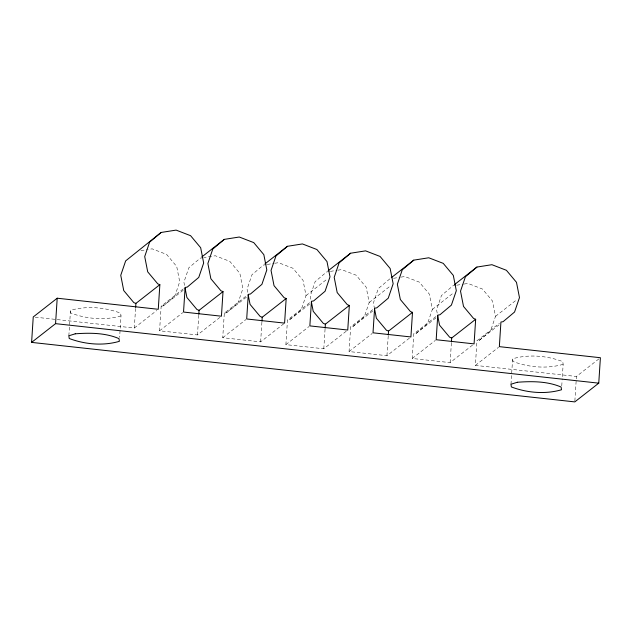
<?xml version="1.0" encoding="UTF-8"?>
<svg xmlns="http://www.w3.org/2000/svg" width="632" height="632" viewBox="0 0 632 632"><rect width="100%" height="100%" fill="white"/><g stroke="black" fill="none" stroke-linecap="round" stroke-linejoin="round"><path stroke-width="0.47" stroke-dasharray="3.16 2.37" d="M68.849 335.79L70.492 310.352C86.663 305.619 104.951 307.255 120.633 313.172L121.02 315.882L119.63 337.417M35.21 317.169L134.308 328.024L135.58 308.337M219.881 317.414L197.468 334.944L159.572 330.789L161.16 306.18L184.346 288.042M197.468 334.944L198.74 315.257M283.815 323.726L260.629 341.865L222.733 337.709L224.321 313.101L247.515 294.962M260.629 341.865L261.964 321.19M346.21 331.247L323.789 348.785L285.893 344.63L287.481 320.021L310.675 301.883M323.789 348.785L325.061 329.09M409.37 338.167L386.95 355.697L349.054 351.55L350.649 326.942L373.836 308.803M386.95 355.697L388.222 336.011M472.531 345.088L450.118 362.618L412.214 358.47L413.81 333.854L436.222 316.324M450.118 362.618L451.39 342.931M598.852 358.929L576.439 376.459L475.382 365.391L476.97 340.774L499.383 323.244M510.98 384.224L512.623 358.786C528.794 354.054 547.083 355.69 562.764 361.607L563.152 364.316L562.14 379.974M561.761 385.844L562.077 380.954M574.859 400.925L576.439 376.459M274.723 263.267L278.467 262.683L292.948 268.268L303.036 280.316L306.03 295.594L301.116 309.996L289.63 319.681L287.481 320.021M337.883 270.188L341.635 269.595L356.116 275.189L366.197 287.236L369.191 302.507L364.277 316.916L352.79 326.602L350.649 326.942M401.043 277.108L404.796 276.516L419.277 282.109L429.365 294.157L432.351 309.427L427.445 323.837L415.951 333.522L413.81 333.854M464.212 284.029L467.957 283.436L482.437 289.029L492.526 301.077L495.512 316.348L490.606 330.757L479.111 340.443L476.97 340.774M161.16 306.18L163.301 305.841L174.795 296.163L179.701 281.753L176.715 266.483L166.627 254.435L152.146 248.842L148.401 249.435M224.321 313.101L226.461 312.761L237.956 303.084L242.862 288.674L239.876 273.395L229.787 261.348L215.307 255.763L204.065 257.532M389.802 278.878L378.307 288.563L373.401 302.973L374.334 307.745M134.308 328.024L156.72 310.494M163.301 305.841L184.173 289.519M159.572 330.789L182.759 312.658M226.461 312.761L247.333 296.44M222.733 337.709L245.919 319.571M306.03 295.594L327.668 278.665M289.63 319.681L309.727 303.96M285.893 344.63L309.08 326.491M369.191 302.507L390.829 285.585M352.79 326.602L372.888 310.881M349.054 351.55L372.24 333.412M432.351 309.427L453.997 292.505M415.951 333.522L436.048 317.801M412.214 358.47L435.409 340.332M495.512 316.348L517.158 299.418M479.111 340.443L499.209 324.722M475.382 365.391L498.569 347.252M121.02 315.882C104.849 320.614 86.56 318.978 70.879 313.061L70.492 310.352M563.152 364.316C546.98 369.048 528.692 367.413 513.018 361.496L512.623 358.786M140.904 250.612L147.461 249.577M203.125 257.682L200.312 258.125L188.826 267.802L183.912 282.212L184.662 286.035M266.285 264.603L263.473 265.045L251.986 274.723L247.073 289.132L247.823 292.948M267.225 264.452L273.782 263.418M329.446 271.515L326.641 271.958L315.147 281.643L310.241 296.053L310.983 299.868M330.386 271.373L336.951 270.338M393.546 278.293L400.111 277.258M455.775 285.356L452.962 285.798L441.468 295.484L436.562 309.893L437.312 313.709M456.707 285.206L463.272 284.179"/><path stroke-width="0.95" d="M31.6 342.394L33.243 316.956L57.204 298.209L158.269 309.285L159.857 284.669L157.787 283.871L147.706 271.823L144.712 256.553L149.618 242.143L161.113 232.465L176.107 230.103L190.588 235.689L200.676 247.736L203.662 263.015L198.756 277.416L187.262 287.102L185.121 287.442L183.533 312.05L221.429 316.205L223.017 291.589L220.947 290.791L210.867 278.744L207.873 263.473L212.787 249.063L224.273 239.378L239.267 237.016L253.748 242.609L263.836 254.657L266.822 269.927L261.917 284.337L250.43 294.022L248.281 294.362L246.693 318.97L284.59 323.118L286.178 298.509L284.116 297.712L274.027 285.664L271.041 270.393L275.947 255.984L287.434 246.298L302.436 243.936L316.916 249.529L326.997 261.577L329.991 276.848L325.077 291.257L313.591 300.943L311.45 301.274L309.854 325.891L347.75 330.038L349.346 305.43L347.276 304.632L337.188 292.584L334.202 277.314L339.108 262.904L350.602 253.219L365.596 250.857L380.077 256.45L390.157 268.497L393.151 283.768L388.245 298.178L376.751 307.863L374.61 308.195L373.014 332.811L410.911 336.959L412.506 312.35L410.437 311.552L400.348 299.505L397.362 284.234L402.268 269.825L413.763 260.139L428.757 257.777L443.237 263.37L453.326 275.418L456.312 290.688L451.406 305.098L439.912 314.776L437.771 315.115L436.175 339.724L474.079 343.879L475.667 319.271L473.597 318.473L463.509 306.425L460.523 291.147L465.428 276.737L476.923 267.06L491.917 264.697L506.398 270.291L516.486 282.33L519.472 297.609L514.567 312.018L503.072 321.696L500.931 322.036L499.343 346.644L600.4 357.72L598.757 383.158L574.796 401.897L31.6 342.394L55.561 323.655L598.757 383.158M55.561 323.655L57.204 298.209M135.643 307.35L135.896 303.415L159.857 284.669M198.804 314.27L199.056 310.336L223.017 291.589M261.964 321.19L262.217 317.248L286.178 298.509M325.125 328.111L325.385 324.169L349.346 305.43M388.293 335.031L388.546 331.089L412.506 312.35M451.453 341.944L451.706 338.009L475.667 319.271M161.113 232.465L125.657 260.89L120.752 275.291L123.738 290.57L133.826 302.617L135.896 303.415M201.861 256.916L224.273 239.378M265.021 263.836L287.434 246.298M328.182 270.749L350.602 253.219M391.342 277.669L413.763 260.139M454.511 284.59L476.923 267.06M451.706 338.009L449.636 337.212L439.548 325.164L437.684 315.621M388.546 331.089L386.476 330.291L376.388 318.244L374.523 308.7M325.385 324.169L323.315 323.371L313.227 311.323L311.363 301.78M262.217 317.248L260.155 316.45L250.067 304.403L248.194 294.86M199.056 310.336L196.987 309.538L186.906 297.49L185.034 287.939M75.224 333.822L68.849 335.79L69.236 338.507C84.917 344.416 103.206 346.06 119.377 341.327L118.982 338.61C105.299 332.756 89.847 332.732 75.224 333.822M517.363 382.257L510.98 384.224L511.367 386.942C527.048 392.851 545.337 394.494 561.508 389.762L561.121 387.045C547.431 381.191 531.986 381.167 517.363 382.257"/></g></svg>
